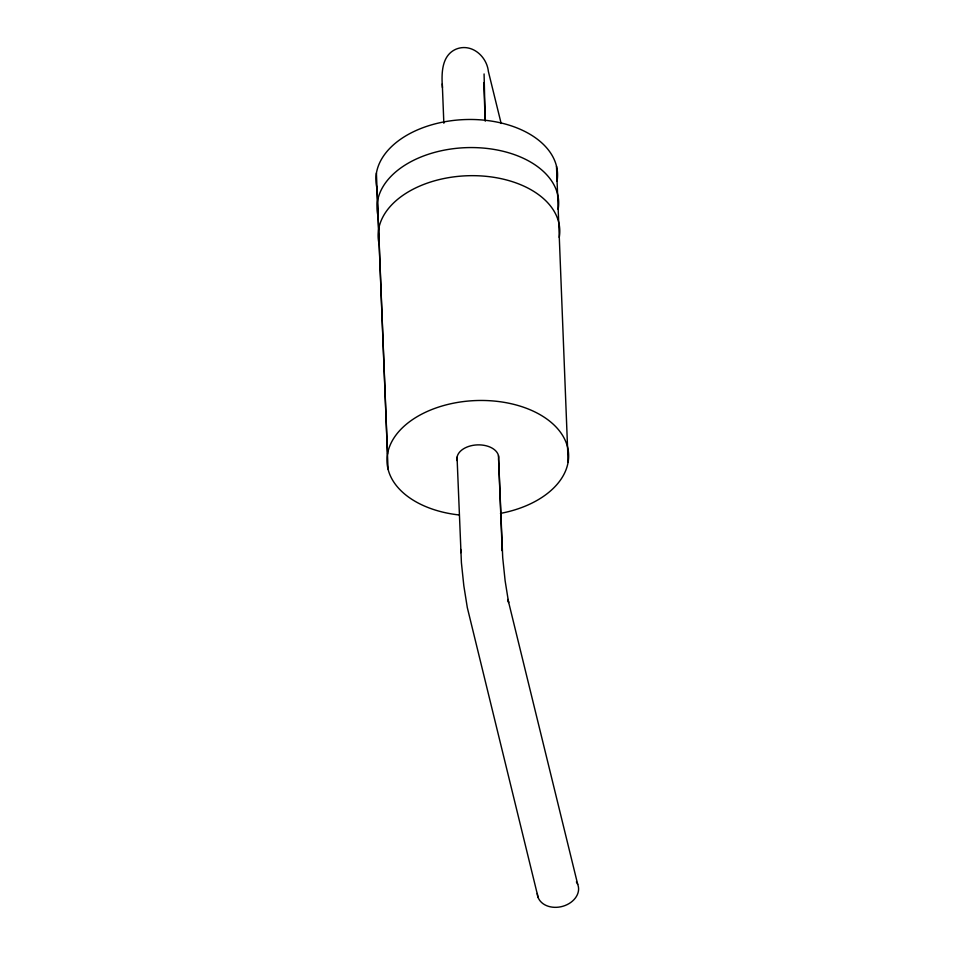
<?xml version="1.0" encoding="UTF-8"?>
<svg xmlns="http://www.w3.org/2000/svg" width="955" height="955" viewBox="0 0 955 955"><rect width="100%" height="100%" fill="white"/><g stroke="black" fill="none" stroke-linecap="round" stroke-linejoin="round"><path stroke-width="1.43" d="M484.078 73.953L485.212 120.354M501.16 123.505L488.375 71.458C486.787 56.178 471.483 42.939 456.156 49.111C441.246 55.462 441.461 74.013 442.44 87.621M577.715 884.378L507.953 599.43L508.609 602.545L505.123 580.759L502.712 557.684L498.474 455.607M538.166 897.605L467.305 607.571L463.832 585.797L461.408 562.722L457.051 457.182M556.49 166.194L568.141 462.208M485.259 121.178L483.731 82.584L483.863 86.32M442.296 83.897L443.848 123.243M376.413 173.046L387.515 454.043M388.052 469.072L376.95 188.075A90.88 57.598 -2.3 0 1 464.655 119.578A90.88 57.598 -2.3 0 1 557.028 181.211M502.115 547.633L502.223 550.82L498.594 459.069A20.903 13.251 -2.3 0 0 477.345 444.887A20.903 13.251 -2.3 0 0 457.182 460.644M460.704 549.483L460.811 552.67M379.171 244.277A90.88 57.598 -2.3 0 1 466.876 175.768A90.88 57.598 -2.3 0 1 559.248 237.413M459.236 514.972A90.88 57.598 -2.3 0 1 401.697 428.485A90.88 57.598 -2.3 0 1 551.62 422.779A90.88 57.598 -2.3 0 1 500.444 513.396M378.061 216.176A90.88 57.598 -2.3 0 1 465.765 147.667A90.88 57.598 -2.3 0 1 558.138 209.312M576.378 881.883A20.903 16.032 -13.8 0 1 563.032 906.223A20.903 16.032 -13.8 0 1 537.295 893.51"/></g></svg>
